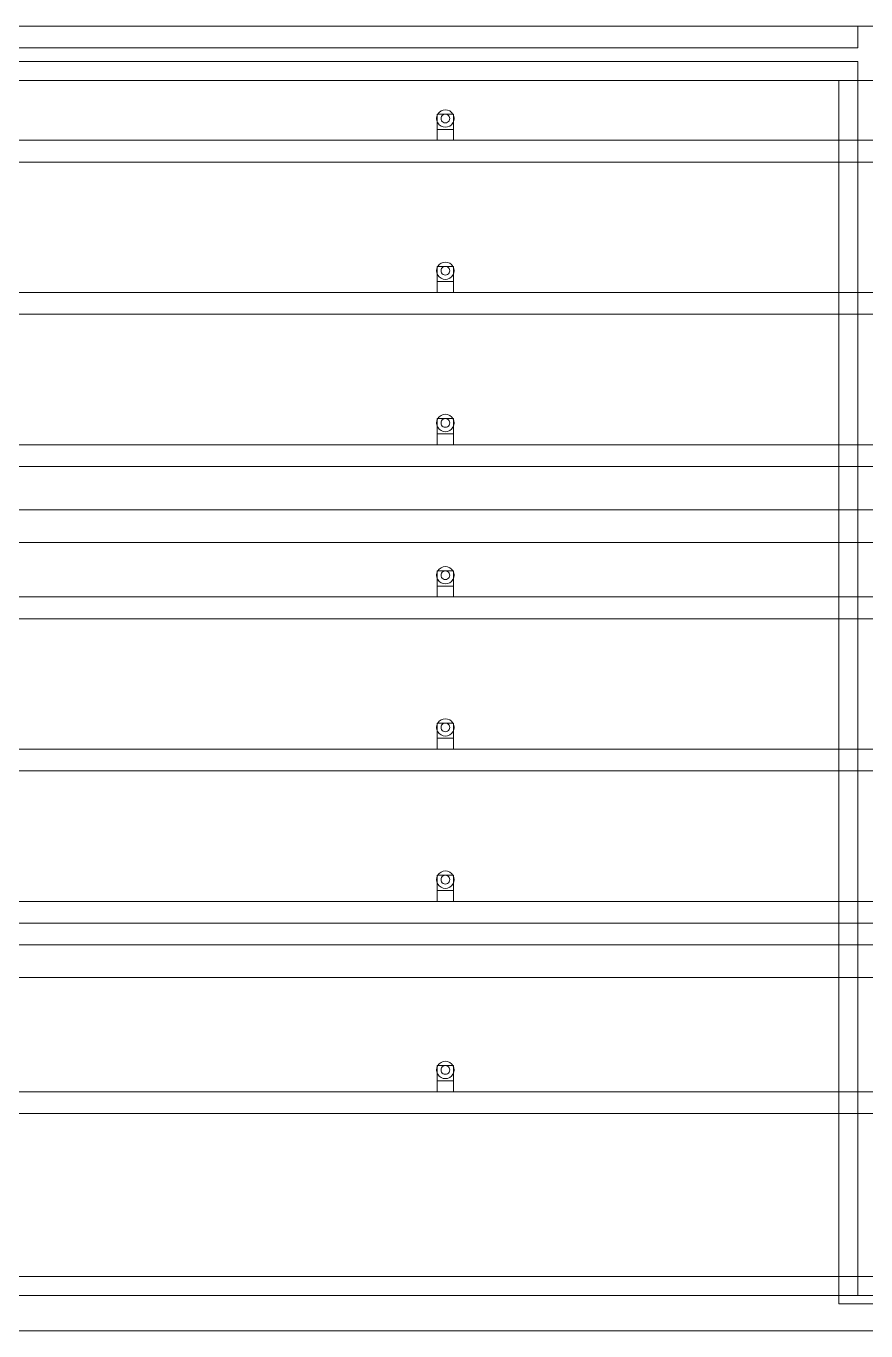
# Model space of a CAD drawing. Header units: millimetres. Extents: x -2500 to 58855, y -53268 to 6837.
# Drawn here: x 54506 to 56050, y 600 to 3000 of the extents above; entities that cross this region are included whole.
import ezdxf

# ---------------------------------------------------------------- set-up
doc = ezdxf.new("R2010")
doc.units = ezdxf.units.MM
doc.layers.add('lateral_secador', color=7, linetype='Continuous', lineweight=0)

msp = doc.modelspace()

# ---------------------------------------------------------------- linework, layer by layer
at = {"layer": 'lateral_secador'}
for p, q in [((37717.116, 3000), (57717.116, 3000)), ((54398.783, 3000), (56035.449, 3000)), ((56035.449, 2960), (56035.449, 3000)), ((54398.783, 2960), (56035.449, 2960)), ((54398.783, 2935), (56035.449, 2935)), ((56035.449, 665), (56035.449, 2935)), ((37717.116, 2900), (57717.116, 2900)), ((56000.449, 2900), (56100.449, 2900)), ((56000.449, 2900), (56000.449, 650)), ((55261.661, 2834.141), (55261.116, 2830)), ((55263.259, 2838), (55261.661, 2834.141)), ((55262.116, 2838), (55292.116, 2838)), ((55262.116, 2838), (55262.116, 2810)), ((55265.802, 2841.314), (55263.259, 2838)), ((55269.116, 2843.856), (55265.802, 2841.314)), ((55272.975, 2845.455), (55269.116, 2843.856)), ((55269.388, 2832.071), (55269.116, 2830)), ((55270.188, 2834), (55269.388, 2832.071)), ((55271.459, 2835.657), (55270.188, 2834)), ((55273.116, 2836.928), (55271.459, 2835.657)), ((55277.116, 2846), (55272.975, 2845.455)), ((55275.045, 2837.727), (55273.116, 2836.928)), ((55277.116, 2838), (55275.045, 2837.727)), ((55281.257, 2845.455), (55277.116, 2846)), ((55279.186, 2837.727), (55277.116, 2838)), ((55281.116, 2836.928), (55279.186, 2837.727)), ((55282.773, 2835.657), (55281.116, 2836.928)), ((55285.116, 2843.856), (55281.257, 2845.455)), ((55284.044, 2834), (55282.773, 2835.657)), ((55284.843, 2832.071), (55284.044, 2834)), ((55285.116, 2830), (55284.843, 2832.071)), ((55288.43, 2841.314), (55285.116, 2843.856)), ((55290.972, 2838), (55288.43, 2841.314)), ((55292.571, 2834.141), (55290.972, 2838)), ((55292.116, 2810), (55292.116, 2838)), ((55293.116, 2830), (55292.571, 2834.141)), ((55261.116, 2830), (55261.661, 2825.859)), ((55261.661, 2825.859), (55263.259, 2822)), ((55262.116, 2810), (55292.116, 2810)), ((55262.116, 2810), (55262.116, 2790)), ((55263.259, 2822), (55265.802, 2818.686)), ((55265.802, 2818.686), (55269.116, 2816.144)), ((55269.116, 2830), (55269.388, 2827.929)), ((55269.116, 2816.144), (55272.975, 2814.545)), ((55269.388, 2827.929), (55270.188, 2826)), ((55270.188, 2826), (55271.459, 2824.343)), ((55271.459, 2824.343), (55273.116, 2823.072)), ((55272.975, 2814.545), (55277.116, 2814)), ((55273.116, 2823.072), (55275.045, 2822.273)), ((55275.045, 2822.273), (55277.116, 2822)), ((55277.116, 2822), (55279.186, 2822.273)), ((55277.116, 2814), (55281.257, 2814.545)), ((55279.186, 2822.273), (55281.116, 2823.072)), ((55281.116, 2823.072), (55282.773, 2824.343)), ((55281.257, 2814.545), (55285.116, 2816.144)), ((55282.773, 2824.343), (55284.044, 2826)), ((55284.044, 2826), (55284.843, 2827.929)), ((55284.843, 2827.929), (55285.116, 2830)), ((55285.116, 2816.144), (55288.43, 2818.686)), ((55288.43, 2818.686), (55290.972, 2822)), ((55290.972, 2822), (55292.571, 2825.859)), ((55292.116, 2790), (55292.116, 2810)), ((55292.571, 2825.859), (55293.116, 2830)), ((38067.116, 2790), (57367.116, 2790)), ((55262.116, 2790), (55292.116, 2790)), ((38067.116, 2750), (57367.116, 2750)), ((55261.661, 2554.141), (55261.116, 2550)), ((55261.116, 2550), (55261.661, 2545.859)), ((55263.259, 2558), (55261.661, 2554.141)), ((55261.661, 2545.859), (55263.259, 2542)), ((55262.116, 2558), (55292.116, 2558)), ((55262.116, 2558), (55262.116, 2530)), ((55265.802, 2561.314), (55263.259, 2558)), ((55269.116, 2563.856), (55265.802, 2561.314)), ((55272.975, 2565.455), (55269.116, 2563.856)), ((55269.388, 2552.071), (55269.116, 2550)), ((55269.116, 2550), (55269.388, 2547.929)), ((55270.188, 2554), (55269.388, 2552.071)), ((55269.388, 2547.929), (55270.188, 2546)), ((55271.459, 2555.657), (55270.188, 2554)), ((55270.188, 2546), (55271.459, 2544.343)), ((55273.116, 2556.928), (55271.459, 2555.657)), ((55271.459, 2544.343), (55273.116, 2543.072)), ((55277.116, 2566), (55272.975, 2565.455)), ((55275.045, 2557.727), (55273.116, 2556.928)), ((55277.116, 2558), (55275.045, 2557.727)), ((55281.257, 2565.455), (55277.116, 2566)), ((55279.186, 2557.727), (55277.116, 2558)), ((55281.116, 2556.928), (55279.186, 2557.727)), ((55282.773, 2555.657), (55281.116, 2556.928)), ((55281.116, 2543.072), (55282.773, 2544.343)), ((55285.116, 2563.856), (55281.257, 2565.455)), ((55284.044, 2554), (55282.773, 2555.657)), ((55282.773, 2544.343), (55284.044, 2546)), ((55284.843, 2552.071), (55284.044, 2554)), ((55284.044, 2546), (55284.843, 2547.929)), ((55285.116, 2550), (55284.843, 2552.071)), ((55284.843, 2547.929), (55285.116, 2550)), ((55288.43, 2561.314), (55285.116, 2563.856)), ((55290.972, 2558), (55288.43, 2561.314)), ((55292.571, 2554.141), (55290.972, 2558)), ((55290.972, 2542), (55292.571, 2545.859)), ((55292.116, 2530), (55292.116, 2558)), ((55293.116, 2550), (55292.571, 2554.141)), ((55292.571, 2545.859), (55293.116, 2550)), ((55262.116, 2530), (55292.116, 2530)), ((55262.116, 2530), (55262.116, 2510)), ((55263.259, 2542), (55265.802, 2538.686)), ((55265.802, 2538.686), (55269.116, 2536.144)), ((55269.116, 2536.144), (55272.975, 2534.545)), ((55272.975, 2534.545), (55277.116, 2534)), ((55273.116, 2543.072), (55275.045, 2542.273)), ((55275.045, 2542.273), (55277.116, 2542)), ((55277.116, 2542), (55279.186, 2542.273)), ((55277.116, 2534), (55281.257, 2534.545)), ((55279.186, 2542.273), (55281.116, 2543.072)), ((55281.257, 2534.545), (55285.116, 2536.144)), ((55285.116, 2536.144), (55288.43, 2538.686)), ((55288.43, 2538.686), (55290.972, 2542)), ((55292.116, 2510), (55292.116, 2530)), ((38067.116, 2510), (57367.116, 2510)), ((55262.116, 2510), (55292.116, 2510)), ((38067.116, 2470), (57367.116, 2470)), ((55265.802, 2281.314), (55263.259, 2278)), ((55269.116, 2283.856), (55265.802, 2281.314)), ((55272.975, 2285.455), (55269.116, 2283.856)), ((55277.116, 2286), (55272.975, 2285.455)), ((55281.257, 2285.455), (55277.116, 2286)), ((55285.116, 2283.856), (55281.257, 2285.455)), ((55288.43, 2281.314), (55285.116, 2283.856)), ((55290.972, 2278), (55288.43, 2281.314)), ((55261.661, 2274.141), (55261.116, 2270)), ((55261.116, 2270), (55261.661, 2265.859)), ((55263.259, 2278), (55261.661, 2274.141)), ((55261.661, 2265.859), (55263.259, 2262)), ((55262.116, 2278), (55292.116, 2278)), ((55262.116, 2278), (55262.116, 2250)), ((55263.259, 2262), (55265.802, 2258.686)), ((55265.802, 2258.686), (55269.116, 2256.144)), ((55269.388, 2272.071), (55269.116, 2270)), ((55269.116, 2270), (55269.388, 2267.929)), ((55269.116, 2256.144), (55272.975, 2254.545)), ((55270.188, 2274), (55269.388, 2272.071)), ((55269.388, 2267.929), (55270.188, 2266)), ((55271.459, 2275.657), (55270.188, 2274)), ((55270.188, 2266), (55271.459, 2264.343)), ((55273.116, 2276.928), (55271.459, 2275.657)), ((55271.459, 2264.343), (55273.116, 2263.072)), ((55275.045, 2277.727), (55273.116, 2276.928)), ((55273.116, 2263.072), (55275.045, 2262.273)), ((55277.116, 2278), (55275.045, 2277.727)), ((55275.045, 2262.273), (55277.116, 2262)), ((55279.186, 2277.727), (55277.116, 2278)), ((55277.116, 2262), (55279.186, 2262.273)), ((55281.116, 2276.928), (55279.186, 2277.727)), ((55279.186, 2262.273), (55281.116, 2263.072)), ((55282.773, 2275.657), (55281.116, 2276.928)), ((55281.116, 2263.072), (55282.773, 2264.343)), ((55281.257, 2254.545), (55285.116, 2256.144)), ((55284.044, 2274), (55282.773, 2275.657)), ((55282.773, 2264.343), (55284.044, 2266)), ((55284.843, 2272.071), (55284.044, 2274)), ((55284.044, 2266), (55284.843, 2267.929)), ((55285.116, 2270), (55284.843, 2272.071)), ((55284.843, 2267.929), (55285.116, 2270)), ((55285.116, 2256.144), (55288.43, 2258.686)), ((55288.43, 2258.686), (55290.972, 2262)), ((55292.571, 2274.141), (55290.972, 2278)), ((55290.972, 2262), (55292.571, 2265.859)), ((55292.116, 2250), (55292.116, 2278)), ((55293.116, 2270), (55292.571, 2274.141)), ((55292.571, 2265.859), (55293.116, 2270)), ((55262.116, 2250), (55292.116, 2250)), ((55262.116, 2250), (55262.116, 2230)), ((55272.975, 2254.545), (55277.116, 2254)), ((55277.116, 2254), (55281.257, 2254.545)), ((55292.116, 2230), (55292.116, 2250)), ((38067.116, 2230), (57367.116, 2230)), ((55262.116, 2230), (55292.116, 2230)), ((38067.116, 2190), (57367.116, 2190)), ((37717.116, 2110), (57717.116, 2110)), ((37717.116, 2050), (57717.116, 2050)), ((55261.661, 1994.141), (55261.116, 1990)), ((55263.259, 1998), (55261.661, 1994.141)), ((55262.116, 1998), (55292.116, 1998)), ((55262.116, 1998), (55262.116, 1970)), ((55265.802, 2001.314), (55263.259, 1998)), ((55269.116, 2003.856), (55265.802, 2001.314)), ((55272.975, 2005.455), (55269.116, 2003.856)), ((55269.388, 1992.071), (55269.116, 1990)), ((55270.188, 1994), (55269.388, 1992.071)), ((55271.459, 1995.657), (55270.188, 1994)), ((55273.116, 1996.928), (55271.459, 1995.657)), ((55277.116, 2006), (55272.975, 2005.455)), ((55275.045, 1997.727), (55273.116, 1996.928)), ((55277.116, 1998), (55275.045, 1997.727)), ((55281.257, 2005.455), (55277.116, 2006)), ((55279.186, 1997.727), (55277.116, 1998)), ((55281.116, 1996.928), (55279.186, 1997.727)), ((55282.773, 1995.657), (55281.116, 1996.928)), ((55285.116, 2003.856), (55281.257, 2005.455)), ((55284.044, 1994), (55282.773, 1995.657)), ((55284.843, 1992.071), (55284.044, 1994)), ((55285.116, 1990), (55284.843, 1992.071)), ((55288.43, 2001.314), (55285.116, 2003.856)), ((55290.972, 1998), (55288.43, 2001.314)), ((55292.571, 1994.141), (55290.972, 1998)), ((55292.116, 1970), (55292.116, 1998)), ((55293.116, 1990), (55292.571, 1994.141)), ((55261.116, 1990), (55261.661, 1985.859)), ((55261.661, 1985.859), (55263.259, 1982)), ((55262.116, 1970), (55292.116, 1970)), ((55262.116, 1970), (55262.116, 1950)), ((55263.259, 1982), (55265.802, 1978.686)), ((55265.802, 1978.686), (55269.116, 1976.144)), ((55269.116, 1990), (55269.388, 1987.929)), ((55269.116, 1976.144), (55272.975, 1974.545)), ((55269.388, 1987.929), (55270.188, 1986)), ((55270.188, 1986), (55271.459, 1984.343)), ((55271.459, 1984.343), (55273.116, 1983.072)), ((55272.975, 1974.545), (55277.116, 1974)), ((55273.116, 1983.072), (55275.045, 1982.273)), ((55275.045, 1982.273), (55277.116, 1982)), ((55277.116, 1982), (55279.186, 1982.273)), ((55277.116, 1974), (55281.257, 1974.545)), ((55279.186, 1982.273), (55281.116, 1983.072)), ((55281.116, 1983.072), (55282.773, 1984.343)), ((55281.257, 1974.545), (55285.116, 1976.144)), ((55282.773, 1984.343), (55284.044, 1986)), ((55284.044, 1986), (55284.843, 1987.929)), ((55284.843, 1987.929), (55285.116, 1990)), ((55285.116, 1976.144), (55288.43, 1978.686)), ((55288.43, 1978.686), (55290.972, 1982)), ((55290.972, 1982), (55292.571, 1985.859)), ((55292.116, 1950), (55292.116, 1970)), ((55292.571, 1985.859), (55293.116, 1990)), ((38067.116, 1950), (57367.116, 1950)), ((55262.116, 1950), (55292.116, 1950)), ((38067.116, 1910), (57367.116, 1910)), ((55261.661, 1714.141), (55261.116, 1710)), ((55261.116, 1710), (55261.661, 1705.859)), ((55263.259, 1718), (55261.661, 1714.141)), ((55261.661, 1705.859), (55263.259, 1702)), ((55262.116, 1718), (55292.116, 1718)), ((55262.116, 1718), (55262.116, 1690)), ((55265.802, 1721.314), (55263.259, 1718)), ((55269.116, 1723.856), (55265.802, 1721.314)), ((55272.975, 1725.455), (55269.116, 1723.856)), ((55269.388, 1712.071), (55269.116, 1710)), ((55269.116, 1710), (55269.388, 1707.929)), ((55270.188, 1714), (55269.388, 1712.071)), ((55269.388, 1707.929), (55270.188, 1706)), ((55271.459, 1715.657), (55270.188, 1714)), ((55270.188, 1706), (55271.459, 1704.343)), ((55273.116, 1716.928), (55271.459, 1715.657)), ((55271.459, 1704.343), (55273.116, 1703.072)), ((55277.116, 1726), (55272.975, 1725.455)), ((55275.045, 1717.727), (55273.116, 1716.928)), ((55277.116, 1718), (55275.045, 1717.727)), ((55281.257, 1725.455), (55277.116, 1726)), ((55279.186, 1717.727), (55277.116, 1718)), ((55281.116, 1716.928), (55279.186, 1717.727)), ((55282.773, 1715.657), (55281.116, 1716.928)), ((55281.116, 1703.072), (55282.773, 1704.343)), ((55285.116, 1723.856), (55281.257, 1725.455)), ((55284.044, 1714), (55282.773, 1715.657)), ((55282.773, 1704.343), (55284.044, 1706)), ((55284.843, 1712.071), (55284.044, 1714)), ((55284.044, 1706), (55284.843, 1707.929)), ((55285.116, 1710), (55284.843, 1712.071)), ((55284.843, 1707.929), (55285.116, 1710)), ((55288.43, 1721.314), (55285.116, 1723.856)), ((55290.972, 1718), (55288.43, 1721.314)), ((55292.571, 1714.141), (55290.972, 1718)), ((55290.972, 1702), (55292.571, 1705.859)), ((55292.116, 1690), (55292.116, 1718)), ((55293.116, 1710), (55292.571, 1714.141)), ((55292.571, 1705.859), (55293.116, 1710)), ((55262.116, 1690), (55292.116, 1690)), ((55262.116, 1690), (55262.116, 1670)), ((55263.259, 1702), (55265.802, 1698.686)), ((55265.802, 1698.686), (55269.116, 1696.144)), ((55269.116, 1696.144), (55272.975, 1694.545)), ((55272.975, 1694.545), (55277.116, 1694)), ((55273.116, 1703.072), (55275.045, 1702.273)), ((55275.045, 1702.273), (55277.116, 1702)), ((55277.116, 1702), (55279.186, 1702.273)), ((55277.116, 1694), (55281.257, 1694.545)), ((55279.186, 1702.273), (55281.116, 1703.072)), ((55281.257, 1694.545), (55285.116, 1696.144)), ((55285.116, 1696.144), (55288.43, 1698.686)), ((55288.43, 1698.686), (55290.972, 1702)), ((55292.116, 1670), (55292.116, 1690)), ((38067.116, 1670), (57367.116, 1670)), ((55262.116, 1670), (55292.116, 1670)), ((38067.116, 1630), (57367.116, 1630)), ((55265.802, 1441.314), (55263.259, 1438)), ((55269.116, 1443.856), (55265.802, 1441.314)), ((55272.975, 1445.455), (55269.116, 1443.856)), ((55277.116, 1446), (55272.975, 1445.455)), ((55281.257, 1445.455), (55277.116, 1446)), ((55285.116, 1443.856), (55281.257, 1445.455)), ((55288.43, 1441.314), (55285.116, 1443.856)), ((55290.972, 1438), (55288.43, 1441.314)), ((55261.661, 1434.141), (55261.116, 1430)), ((55261.116, 1430), (55261.661, 1425.859)), ((55263.259, 1438), (55261.661, 1434.141)), ((55261.661, 1425.859), (55263.259, 1422)), ((55262.116, 1438), (55292.116, 1438)), ((55262.116, 1438), (55262.116, 1410)), ((55263.259, 1422), (55265.802, 1418.686)), ((55265.802, 1418.686), (55269.116, 1416.144)), ((55269.388, 1432.071), (55269.116, 1430)), ((55269.116, 1430), (55269.388, 1427.929)), ((55269.116, 1416.144), (55272.975, 1414.545)), ((55270.188, 1434), (55269.388, 1432.071)), ((55269.388, 1427.929), (55270.188, 1426)), ((55271.459, 1435.657), (55270.188, 1434)), ((55270.188, 1426), (55271.459, 1424.343)), ((55273.116, 1436.928), (55271.459, 1435.657)), ((55271.459, 1424.343), (55273.116, 1423.072)), ((55275.045, 1437.727), (55273.116, 1436.928)), ((55273.116, 1423.072), (55275.045, 1422.273)), ((55277.116, 1438), (55275.045, 1437.727)), ((55275.045, 1422.273), (55277.116, 1422)), ((55279.186, 1437.727), (55277.116, 1438)), ((55277.116, 1422), (55279.186, 1422.273)), ((55281.116, 1436.928), (55279.186, 1437.727)), ((55279.186, 1422.273), (55281.116, 1423.072)), ((55282.773, 1435.657), (55281.116, 1436.928)), ((55281.116, 1423.072), (55282.773, 1424.343)), ((55281.257, 1414.545), (55285.116, 1416.144)), ((55284.044, 1434), (55282.773, 1435.657)), ((55282.773, 1424.343), (55284.044, 1426)), ((55284.843, 1432.071), (55284.044, 1434)), ((55284.044, 1426), (55284.843, 1427.929)), ((55285.116, 1430), (55284.843, 1432.071)), ((55284.843, 1427.929), (55285.116, 1430)), ((55285.116, 1416.144), (55288.43, 1418.686)), ((55288.43, 1418.686), (55290.972, 1422)), ((55292.571, 1434.141), (55290.972, 1438)), ((55290.972, 1422), (55292.571, 1425.859)), ((55292.116, 1410), (55292.116, 1438)), ((55293.116, 1430), (55292.571, 1434.141)), ((55292.571, 1425.859), (55293.116, 1430)), ((55262.116, 1410), (55292.116, 1410)), ((55262.116, 1410), (55262.116, 1390)), ((55272.975, 1414.545), (55277.116, 1414)), ((55277.116, 1414), (55281.257, 1414.545)), ((55292.116, 1390), (55292.116, 1410)), ((38067.116, 1390), (57367.116, 1390)), ((55262.116, 1390), (55292.116, 1390)), ((38067.116, 1350), (57367.116, 1350)), ((37717.116, 1310), (57717.116, 1310)), ((37717.116, 1250), (57717.116, 1250)), ((55261.661, 1084.141), (55261.116, 1080)), ((55261.116, 1080), (55261.661, 1075.859)), ((55263.259, 1088), (55261.661, 1084.141)), ((55262.116, 1088), (55292.116, 1088)), ((55262.116, 1088), (55262.116, 1060)), ((55265.802, 1091.314), (55263.259, 1088)), ((55269.116, 1093.856), (55265.802, 1091.314)), ((55272.975, 1095.455), (55269.116, 1093.856)), ((55269.388, 1082.071), (55269.116, 1080)), ((55269.116, 1080), (55269.388, 1077.929)), ((55270.188, 1084), (55269.388, 1082.071)), ((55271.459, 1085.657), (55270.188, 1084)), ((55273.116, 1086.928), (55271.459, 1085.657)), ((55277.116, 1096), (55272.975, 1095.455)), ((55275.045, 1087.727), (55273.116, 1086.928)), ((55277.116, 1088), (55275.045, 1087.727)), ((55281.257, 1095.455), (55277.116, 1096)), ((55279.186, 1087.727), (55277.116, 1088)), ((55281.116, 1086.928), (55279.186, 1087.727)), ((55282.773, 1085.657), (55281.116, 1086.928)), ((55285.116, 1093.856), (55281.257, 1095.455)), ((55284.044, 1084), (55282.773, 1085.657)), ((55284.843, 1082.071), (55284.044, 1084)), ((55285.116, 1080), (55284.843, 1082.071)), ((55284.843, 1077.929), (55285.116, 1080)), ((55288.43, 1091.314), (55285.116, 1093.856)), ((55290.972, 1088), (55288.43, 1091.314)), ((55292.571, 1084.141), (55290.972, 1088)), ((55292.116, 1060), (55292.116, 1088)), ((55293.116, 1080), (55292.571, 1084.141)), ((55292.571, 1075.859), (55293.116, 1080)), ((55261.661, 1075.859), (55263.259, 1072)), ((55262.116, 1060), (55292.116, 1060)), ((55262.116, 1060), (55262.116, 1040)), ((55263.259, 1072), (55265.802, 1068.686)), ((55265.802, 1068.686), (55269.116, 1066.144)), ((55269.116, 1066.144), (55272.975, 1064.545)), ((55269.388, 1077.929), (55270.188, 1076)), ((55270.188, 1076), (55271.459, 1074.343)), ((55271.459, 1074.343), (55273.116, 1073.072)), ((55272.975, 1064.545), (55277.116, 1064)), ((55273.116, 1073.072), (55275.045, 1072.273)), ((55275.045, 1072.273), (55277.116, 1072)), ((55277.116, 1072), (55279.186, 1072.273)), ((55277.116, 1064), (55281.257, 1064.545)), ((55279.186, 1072.273), (55281.116, 1073.072)), ((55281.116, 1073.072), (55282.773, 1074.343)), ((55281.257, 1064.545), (55285.116, 1066.144)), ((55282.773, 1074.343), (55284.044, 1076)), ((55284.044, 1076), (55284.843, 1077.929)), ((55285.116, 1066.144), (55288.43, 1068.686)), ((55288.43, 1068.686), (55290.972, 1072)), ((55290.972, 1072), (55292.571, 1075.859)), ((55292.116, 1040), (55292.116, 1060)), ((38067.116, 1040), (57367.116, 1040)), ((55262.116, 1040), (55292.116, 1040)), ((38067.116, 1000), (57367.116, 1000)), ((37717.116, 700), (57717.116, 700)), ((37717.116, 665), (57467.116, 665)), ((54398.783, 665), (56035.449, 665)), ((56000.449, 650), (56100.449, 650)), ((37717.116, 600), (57467.116, 600)), ((37717.116, 600), (57717.116, 600))]:
    msp.add_line(p, q, dxfattribs=at)

doc.saveas('drawing.dxf')
